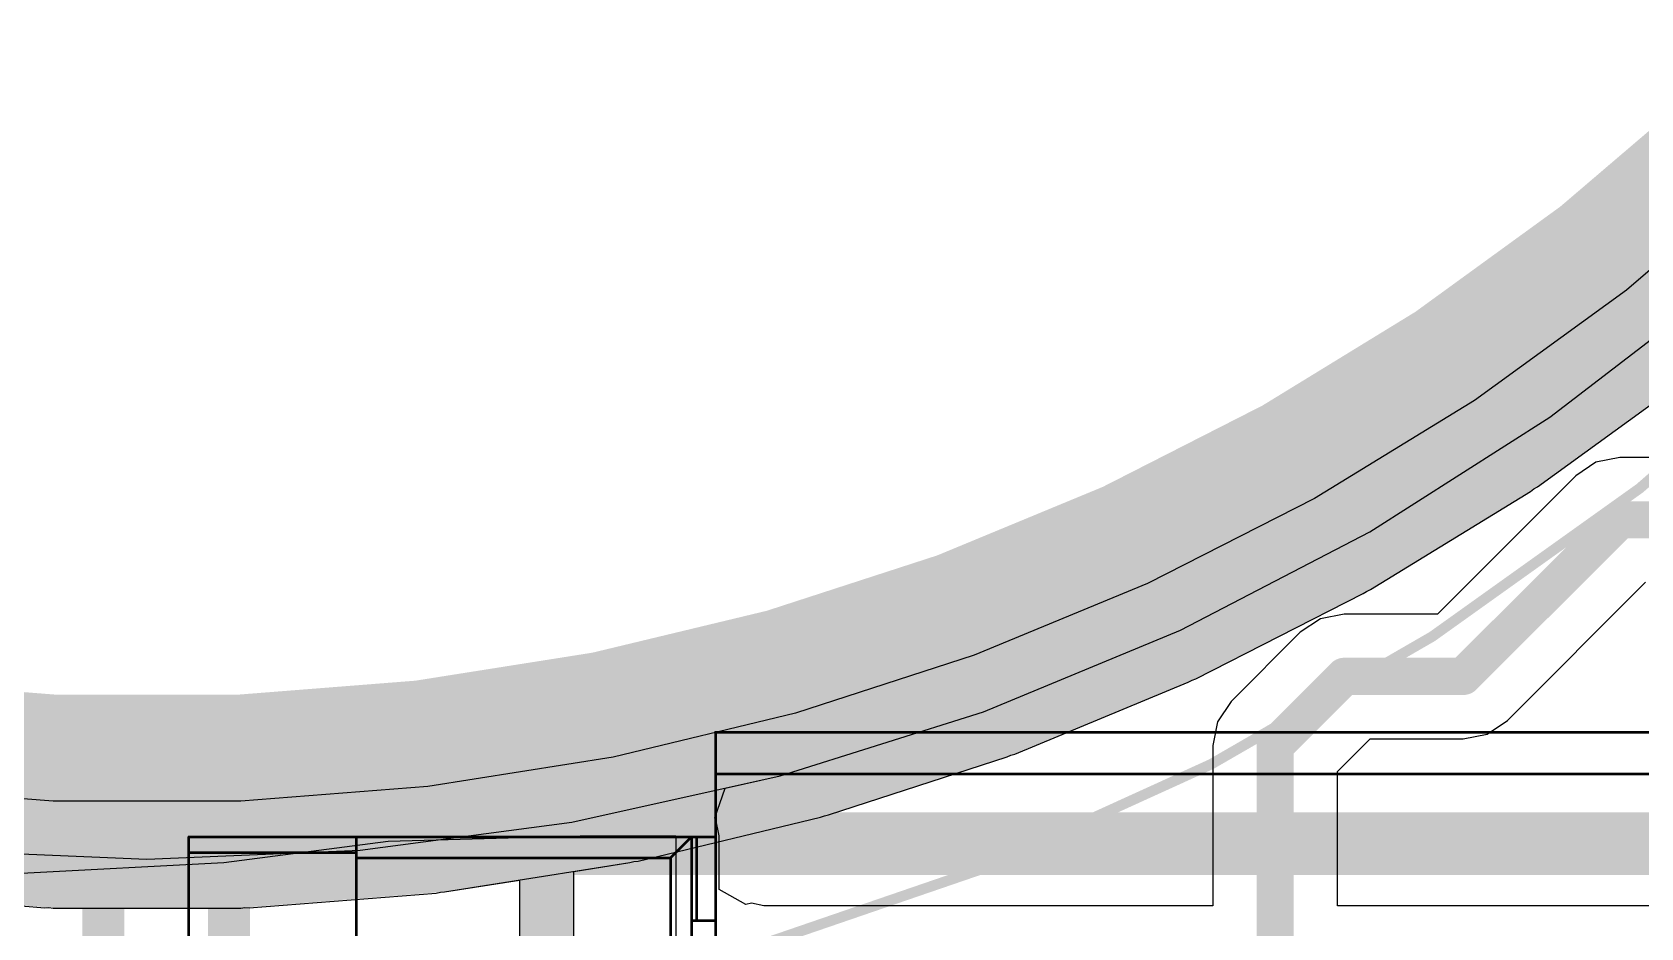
# Model space of a CAD drawing. Header units: millimetres. Extents: x 1.5 to 19.4, y 0 to 11.5.
# Drawn here: x 7.0604 to 7.3628, y 7.0627 to 7.2311 of the extents above; entities that cross this region are included whole.
import ezdxf

# ---------------------------------------------------------------- set-up
doc = ezdxf.new("R2010")
doc.units = ezdxf.units.MM
doc.header["$MEASUREMENT"] = 0
for name, color, linetype in [('BottomLayer', 5, 'Continuous'), ('BottomOverlay', 54, 'Continuous'), ('InternalPlane1', 76, 'Continuous'), ('InternalPlane2', 16, 'Continuous'), ('KeepOutLayer', 6, 'Continuous'), ('Mechanical10', 56, 'Continuous'), ('Mechanical12', 56, 'Continuous'), ('Mechanical15', 56, 'Continuous'), ('Mechanical2', 216, 'Continuous'), ('Mechanical4', 56, 'Continuous'), ('Mechanical5', 56, 'Continuous'), ('MultiLayer', 9, 'Continuous'), ('TopLayer', 1, 'Continuous')]:
    doc.layers.add(name, color=color, linetype=linetype)

# ---------------------------------------------------------------- blocks, each defined once
blk = doc.blocks.new('O_____XF2M_1215_1A_R100_B_1')
at = {"layer": 'BottomOverlay', "const_width": 0.00787}
for points in [[(0.18701, 0.03445), (0.18701, -0.11614)], [(0.18701, -0.11614), (-0.18701, -0.11614)]]:
    blk.add_lwpolyline(points, dxfattribs=at)
at = {"layer": 'BottomOverlay', "const_width": 0.00394}
blk.add_lwpolyline([(0.18504, -0.11614, 1), (0.18898, -0.11614, 1)], format="xyb", close=True, dxfattribs=at)
blk.add_lwpolyline([(0.18504, -0.11614, 1), (0.18898, -0.11614, 1)], format="xyb", close=True, dxfattribs=at)
at = {"layer": 'Mechanical10', "const_width": 0.00787}
for points in [[(0.21063, 0.12008), (0.21063, -0.12008)], [(0.21063, -0.12008), (-0.21063, -0.12008)]]:
    blk.add_lwpolyline(points, dxfattribs=at)
at = {"layer": 'Mechanical10', "const_width": 0.00394}
blk.add_lwpolyline([(0.20866, -0.12008, 1), (0.2126, -0.12008, 1)], format="xyb", close=True, dxfattribs=at)
blk.add_lwpolyline([(0.20866, -0.12008, 1), (0.2126, -0.12008, 1)], format="xyb", close=True, dxfattribs=at)
at = {"layer": 'Mechanical12', "const_width": 0.00591}
for points in [[(0.18701, 0.11614), (0.18701, -0.11614)], [(0.18701, -0.11614), (-0.18701, -0.11614)]]:
    blk.add_lwpolyline(points, dxfattribs=at)
at = {"layer": 'Mechanical12', "const_width": 0.00295}
blk.add_lwpolyline([(0.18553, -0.11614, 1), (0.18848, -0.11614, 1)], format="xyb", close=True, dxfattribs=at)
blk.add_lwpolyline([(0.18553, -0.11614, 1), (0.18848, -0.11614, 1)], format="xyb", close=True, dxfattribs=at)
at = {"layer": 'Mechanical15', "const_width": 0.00787}
for points in [[(0.21063, 0.12008), (0.21063, -0.12008)], [(0.21063, -0.12008), (-0.21063, -0.12008)]]:
    blk.add_lwpolyline(points, dxfattribs=at)
at = {"layer": 'Mechanical15', "const_width": 0.00394}
blk.add_lwpolyline([(0.20866, -0.12008, 1), (0.2126, -0.12008, 1)], format="xyb", close=True, dxfattribs=at)
blk.add_lwpolyline([(0.20866, -0.12008, 1), (0.2126, -0.12008, 1)], format="xyb", close=True, dxfattribs=at)

msp = doc.modelspace()

# ---------------------------------------------------------------- linework, layer by layer
at = {"layer": 'BottomLayer'}
for p, q in [((7.3457, 7.15873), (7.37752, 7.18315)), ((7.31187, 7.13718), (7.3457, 7.15873)), ((7.35436, 7.15024), (7.35056, 7.1477)), ((7.35885, 7.15113), (7.35436, 7.15024)), ((7.59477, 7.15113), (7.35885, 7.15113)), ((7.35056, 7.1477), (7.32456, 7.1217)), ((7.27629, 7.11866), (7.31187, 7.13718)), ((7.33771, 7.10169), (7.3637, 7.12768)), ((7.30706, 7.1217), (7.30257, 7.12081)), ((7.32456, 7.1217), (7.30706, 7.1217)), ((7.23924, 7.10331), (7.27629, 7.11866)), ((7.29876, 7.11827), (7.28576, 7.10527)), ((7.30257, 7.12081), (7.29876, 7.11827)), ((7.20099, 7.09125), (7.23924, 7.10331)), ((7.28576, 7.10527), (7.28322, 7.10146)), ((7.28322, 7.10146), (7.28233, 7.09698)), ((7.3339, 7.09914), (7.33771, 7.10169)), ((7.28233, 7.09698), (7.28233, 7.06686)), ((7.30578, 7.09212), (7.31191, 7.09825)), ((7.31191, 7.09825), (7.32942, 7.09825)), ((7.32942, 7.09825), (7.3339, 7.09914)), ((7.19068, 7.08896), (7.20099, 7.09125)), ((7.30578, 7.06686), (7.30578, 7.09212)), ((7.18874, 7.08341), (7.19068, 7.08896)), ((7.18895, 7.0831), (7.18874, 7.08341)), ((7.18957, 7.07998), (7.18895, 7.0831)), ((7.09642, 7.07498), (7.12735, 7.07898)), ((7.12735, 7.07898), (7.16342, 7.07998)), ((7.16342, 7.07998), (7.18142, 7.07998)), ((7.18142, 7.07998), (7.18142, 7.02698)), ((7.18957, 7.06991), (7.18957, 7.07998)), ((7.05842, 7.07298), (7.09642, 7.07498)), ((7.19457, 7.06711), (7.18957, 7.06991)), ((7.19563, 7.06732), (7.19457, 7.06711)), ((7.19794, 7.06686), (7.19563, 7.06732)), ((7.28233, 7.06686), (7.19794, 7.06686)), ((7.36722, 7.06686), (7.30578, 7.06686))]:
    msp.add_line(p, q, dxfattribs=at)
at = {"layer": 'BottomLayer', "const_width": 0.007}
for points in [[(7.32942, 7.10998), (7.35885, 7.13941)], [(7.35885, 7.13941), (7.60859, 7.13941)], [(7.29406, 7.09698), (7.30706, 7.10998)], [(7.30706, 7.10998), (7.32942, 7.10998)], [(7.29406, 7.05406), (7.29406, 7.09698)]]:
    msp.add_lwpolyline(points, dxfattribs=at)
at = {"layer": 'BottomLayer', "const_width": 0.0035}
for points in [[(7.3571, 7.13941, 1), (7.3606, 7.13941, 1)], [(7.3571, 7.13941, 1), (7.3606, 7.13941, 1)], [(7.30531, 7.10998, 1), (7.30881, 7.10998, 1)], [(7.30531, 7.10998, 1), (7.30881, 7.10998, 1)], [(7.32767, 7.10998, 1), (7.33117, 7.10998, 1)], [(7.32767, 7.10998, 1), (7.33117, 7.10998, 1)], [(7.29231, 7.09698, 1), (7.29581, 7.09698, 1)], [(7.29231, 7.09698, 1), (7.29581, 7.09698, 1)]]:
    msp.add_lwpolyline(points, format="xyb", close=True, dxfattribs=at)
at = {"layer": 'InternalPlane1'}
for p, q in [((7.34335, 7.14561), (7.37188, 7.16634)), ((7.34204, 7.14474), (7.34267, 7.14521)), ((7.34267, 7.14521), (7.34335, 7.14561)), ((7.31196, 7.12631), (7.34204, 7.14474)), ((7.27916, 7.10953), (7.31059, 7.12554)), ((7.31059, 7.12554), (7.31125, 7.12596)), ((7.31125, 7.12596), (7.31196, 7.12631)), ((7.24515, 7.09537), (7.27773, 7.10887)), ((7.27773, 7.10887), (7.27843, 7.10924)), ((7.27843, 7.10924), (7.27916, 7.10953)), ((7.21012, 7.08392), (7.24367, 7.09482)), ((7.24367, 7.09482), (7.24439, 7.09514)), ((7.24439, 7.09514), (7.24515, 7.09537)), ((7.17431, 7.07526), (7.20861, 7.0835)), ((7.20861, 7.0835), (7.20935, 7.08376)), ((7.20935, 7.08376), (7.21012, 7.08392)), ((7.13793, 7.06944), (7.17276, 7.07496)), ((7.17276, 7.07496), (7.17353, 7.07515)), ((7.17353, 7.07515), (7.17431, 7.07526)), ((7.02762, 7.06925), (7.06278, 7.06649)), ((7.06278, 7.06649), (7.06357, 7.0665)), ((7.06357, 7.0665), (7.06436, 7.06642)), ((7.09963, 7.06642), (7.10041, 7.0665)), ((7.10041, 7.0665), (7.1012, 7.06649)), ((7.1012, 7.06649), (7.13636, 7.06925)), ((7.13636, 7.06925), (7.13714, 7.06939)), ((7.13714, 7.06939), (7.13793, 7.06944)), ((7.06436, 7.06642), (7.09963, 7.06642))]:
    msp.add_line(p, q, dxfattribs=at)
at = {"layer": 'InternalPlane1', "const_width": 0.04}
for points in [[(7.36007, 7.1826), (7.38689, 7.20551)], [(7.33153, 7.16187), (7.36007, 7.1826)], [(7.30146, 7.14344), (7.33153, 7.16187)], [(7.27004, 7.12743), (7.30146, 7.14344)], [(7.23746, 7.11394), (7.27004, 7.12743)], [(7.20391, 7.10304), (7.23746, 7.11394)], [(7.16962, 7.0948), (7.20391, 7.10304)], [(7.13479, 7.08929), (7.16962, 7.0948)], [(7.0292, 7.08929), (7.06436, 7.08652)], [(7.09963, 7.08652), (7.13479, 7.08929)], [(7.06436, 7.08652), (7.09963, 7.08652)]]:
    msp.add_lwpolyline(points, dxfattribs=at)
at = {"layer": 'InternalPlane1', "const_width": 0.02}
for points in [[(7.35007, 7.1826, 1), (7.37007, 7.1826, 1)], [(7.35007, 7.1826, 1), (7.37007, 7.1826, 1)], [(7.32153, 7.16187, 1), (7.34153, 7.16187, 1)], [(7.32153, 7.16187, 1), (7.34153, 7.16187, 1)], [(7.29146, 7.14344, 1), (7.31146, 7.14344, 1)], [(7.29146, 7.14344, 1), (7.31146, 7.14344, 1)], [(7.26004, 7.12743, 1), (7.28004, 7.12743, 1)], [(7.26004, 7.12743, 1), (7.28004, 7.12743, 1)], [(7.22746, 7.11394, 1), (7.24746, 7.11394, 1)], [(7.22746, 7.11394, 1), (7.24746, 7.11394, 1)], [(7.19391, 7.10304, 1), (7.21391, 7.10304, 1)], [(7.19391, 7.10304, 1), (7.21391, 7.10304, 1)], [(7.15962, 7.0948, 1), (7.17962, 7.0948, 1)], [(7.15962, 7.0948, 1), (7.17962, 7.0948, 1)], [(7.12479, 7.08929, 1), (7.14479, 7.08929, 1)], [(7.12479, 7.08929, 1), (7.14479, 7.08929, 1)], [(7.05436, 7.08652, 1), (7.07436, 7.08652, 1)], [(7.05436, 7.08652, 1), (7.07436, 7.08652, 1)], [(7.08963, 7.08652, 1), (7.10963, 7.08652, 1)], [(7.08963, 7.08652, 1), (7.10963, 7.08652, 1)]]:
    msp.add_lwpolyline(points, format="xyb", close=True, dxfattribs=at)
at = {"layer": 'InternalPlane2'}
for p, q in [((7.34335, 7.14561), (7.37188, 7.16634)), ((7.34204, 7.14474), (7.34267, 7.14521)), ((7.34267, 7.14521), (7.34335, 7.14561)), ((7.31196, 7.12631), (7.34204, 7.14474)), ((7.27916, 7.10953), (7.31059, 7.12554)), ((7.31059, 7.12554), (7.31125, 7.12596)), ((7.31125, 7.12596), (7.31196, 7.12631)), ((7.24515, 7.09537), (7.27773, 7.10887)), ((7.27773, 7.10887), (7.27843, 7.10924)), ((7.27843, 7.10924), (7.27916, 7.10953)), ((7.21012, 7.08392), (7.24367, 7.09482)), ((7.24367, 7.09482), (7.24439, 7.09514)), ((7.24439, 7.09514), (7.24515, 7.09537)), ((7.17431, 7.07526), (7.20861, 7.0835)), ((7.20861, 7.0835), (7.20935, 7.08376)), ((7.20935, 7.08376), (7.21012, 7.08392)), ((7.16223, 7.07329), (7.17276, 7.07496)), ((7.16223, 7.01654), (7.16223, 7.07329)), ((7.17276, 7.07496), (7.17353, 7.07515)), ((7.17353, 7.07515), (7.17431, 7.07526)), ((7.13793, 7.06944), (7.15203, 7.07167)), ((7.15203, 7.07167), (7.15203, 7.01865)), ((7.02762, 7.06925), (7.06278, 7.06649)), ((7.06278, 7.06649), (7.06357, 7.0665)), ((7.06357, 7.0665), (7.06436, 7.06642)), ((7.09963, 7.06642), (7.10041, 7.0665)), ((7.10041, 7.0665), (7.1012, 7.06649)), ((7.1012, 7.06649), (7.13636, 7.06925)), ((7.13636, 7.06925), (7.13714, 7.06939)), ((7.13714, 7.06939), (7.13793, 7.06944)), ((7.06436, 7.06642), (7.09963, 7.06642))]:
    msp.add_line(p, q, dxfattribs=at)
for points, const_width in [([(7.36007, 7.1826), (7.38689, 7.20551)], 0.04), ([(7.33153, 7.16187), (7.36007, 7.1826)], 0.04), ([(7.30146, 7.14344), (7.33153, 7.16187)], 0.04), ([(7.27004, 7.12743), (7.30146, 7.14344)], 0.04), ([(7.23746, 7.11394), (7.27004, 7.12743)], 0.04), ([(7.20391, 7.10304), (7.23746, 7.11394)], 0.04), ([(7.16962, 7.0948), (7.20391, 7.10304)], 0.04), ([(7.13479, 7.08929), (7.16962, 7.0948)], 0.04), ([(7.0292, 7.08929), (7.06436, 7.08652)], 0.04), ([(7.09963, 7.08652), (7.13479, 7.08929)], 0.04), ([(7.06436, 7.08652), (7.09963, 7.08652)], 0.04), ([(7.00442, 7.09498), (7.15713, 7.09498)], 0.01), ([(7.15713, 7.01654), (7.15713, 7.09498)], 0.01)]:
    msp.add_lwpolyline(points, dxfattribs=dict(at, const_width=const_width))
for points, const_width in [([(7.35007, 7.1826, 1), (7.37007, 7.1826, 1)], 0.02), ([(7.35007, 7.1826, 1), (7.37007, 7.1826, 1)], 0.02), ([(7.32153, 7.16187, 1), (7.34153, 7.16187, 1)], 0.02), ([(7.32153, 7.16187, 1), (7.34153, 7.16187, 1)], 0.02), ([(7.29146, 7.14344, 1), (7.31146, 7.14344, 1)], 0.02), ([(7.29146, 7.14344, 1), (7.31146, 7.14344, 1)], 0.02), ([(7.26004, 7.12743, 1), (7.28004, 7.12743, 1)], 0.02), ([(7.26004, 7.12743, 1), (7.28004, 7.12743, 1)], 0.02), ([(7.22746, 7.11394, 1), (7.24746, 7.11394, 1)], 0.02), ([(7.22746, 7.11394, 1), (7.24746, 7.11394, 1)], 0.02), ([(7.19391, 7.10304, 1), (7.21391, 7.10304, 1)], 0.02), ([(7.19391, 7.10304, 1), (7.21391, 7.10304, 1)], 0.02), ([(7.15962, 7.0948, 1), (7.17962, 7.0948, 1)], 0.02), ([(7.15962, 7.0948, 1), (7.17962, 7.0948, 1)], 0.02), ([(7.12479, 7.08929, 1), (7.14479, 7.08929, 1)], 0.02), ([(7.12479, 7.08929, 1), (7.14479, 7.08929, 1)], 0.02), ([(7.05436, 7.08652, 1), (7.07436, 7.08652, 1)], 0.02), ([(7.05436, 7.08652, 1), (7.07436, 7.08652, 1)], 0.02), ([(7.08963, 7.08652, 1), (7.10963, 7.08652, 1)], 0.02), ([(7.08963, 7.08652, 1), (7.10963, 7.08652, 1)], 0.02), ([(7.15463, 7.09498, 1), (7.15963, 7.09498, 1)], 0.005), ([(7.15463, 7.09498, 1), (7.15963, 7.09498, 1)], 0.005)]:
    msp.add_lwpolyline(points, format="xyb", close=True, dxfattribs=dict(at, const_width=const_width))
at = {"layer": 'KeepOutLayer', "const_width": 0.005}
msp.add_lwpolyline([(7.53081, 7.53534, 1), (6.63317, 7.53534, 1)], format="xyb", close=True, dxfattribs=at)
at = {"layer": 'Mechanical2', "const_width": 0.00197}
msp.add_lwpolyline([(6.59162, 7.71659, -2.449692), (6.86376, 7.07634)], format="xyb", dxfattribs=at)
at = {"layer": 'Mechanical4', "const_width": 0.005}
msp.add_lwpolyline([(7.53081, 7.53534, 1), (6.63317, 7.53534, 1)], format="xyb", close=True, dxfattribs=at)
at = {"layer": 'Mechanical5', "const_width": 0.0005}
for points in [[(7.18888, 7.04927), (7.18888, 7.09947)], [(7.18888, 7.09947), (7.40817, 7.09947)], [(7.18888, 7.0916), (7.40817, 7.0916)], [(7.08986, 7.03648), (7.08986, 7.07979)], [(7.08986, 7.07979), (7.18888, 7.07979)], [(7.12136, 6.99435), (7.12136, 7.07979)], [(7.18041, 7.07585), (7.18435, 7.07979)], [(7.18435, 7.04927), (7.18435, 7.07979)], [(7.18534, 7.06404), (7.18534, 7.07979)], [(7.08986, 7.07683), (7.12136, 7.07683)], [(7.12136, 7.07585), (7.18041, 7.07585)], [(7.18041, 7.0542), (7.18041, 7.07585)], [(7.18435, 7.06404), (7.18888, 7.06404)]]:
    msp.add_lwpolyline(points, dxfattribs=at)
at = {"layer": 'Mechanical5', "const_width": 0.00025}
for points in [[(7.18875, 7.09947, 1), (7.189, 7.09947, 1)], [(7.18875, 7.09947, 1), (7.189, 7.09947, 1)], [(7.18875, 7.0916, 1), (7.189, 7.0916, 1)], [(7.08974, 7.07979, 1), (7.08999, 7.07979, 1)], [(7.08974, 7.07979, 1), (7.08999, 7.07979, 1)], [(7.12123, 7.07979, 1), (7.12148, 7.07979, 1)], [(7.18423, 7.07979, 1), (7.18448, 7.07979, 1)], [(7.18423, 7.07979, 1), (7.18448, 7.07979, 1)], [(7.18521, 7.07979, 1), (7.18546, 7.07979, 1)], [(7.18875, 7.07979, 1), (7.189, 7.07979, 1)], [(7.08974, 7.07683, 1), (7.08999, 7.07683, 1)], [(7.12123, 7.07683, 1), (7.12148, 7.07683, 1)], [(7.12123, 7.07585, 1), (7.12148, 7.07585, 1)], [(7.18029, 7.07585, 1), (7.18054, 7.07585, 1)], [(7.18029, 7.07585, 1), (7.18054, 7.07585, 1)], [(7.18029, 7.07585, 1), (7.18054, 7.07585, 1)], [(7.18423, 7.06404, 1), (7.18448, 7.06404, 1)], [(7.18521, 7.06404, 1), (7.18546, 7.06404, 1)], [(7.18875, 7.06404, 1), (7.189, 7.06404, 1)]]:
    msp.add_lwpolyline(points, format="xyb", close=True, dxfattribs=at)
at = {"layer": 'MultiLayer'}
for p, q in [((7.38689, 7.20551), (7.36007, 7.1826)), ((7.36007, 7.1826), (7.33153, 7.16187)), ((7.33153, 7.16187), (7.30146, 7.14344)), ((7.30146, 7.14344), (7.27004, 7.12743)), ((7.27004, 7.12743), (7.23746, 7.11394)), ((7.23746, 7.11394), (7.20391, 7.10304)), ((7.20391, 7.10304), (7.16962, 7.0948)), ((7.16962, 7.0948), (7.13479, 7.08929)), ((7.06436, 7.08652), (7.0292, 7.08929)), ((7.13479, 7.08929), (7.09963, 7.08652)), ((7.08199, 7.08652), (7.06436, 7.08652)), ((7.08199, 7.08652), (7.08199, 7.08652)), ((7.09963, 7.08652), (7.08199, 7.08652))]:
    msp.add_line(p, q, dxfattribs=at)
at = {"layer": 'TopLayer'}
for p, q in [((7.3457, 7.15873), (7.37752, 7.18315)), ((7.31187, 7.13718), (7.3457, 7.15873)), ((7.27629, 7.11866), (7.31187, 7.13718)), ((7.23924, 7.10331), (7.27629, 7.11866)), ((7.20099, 7.09125), (7.23924, 7.10331)), ((7.16183, 7.08257), (7.20099, 7.09125)), ((7.12206, 7.07733), (7.16183, 7.08257)), ((7.04192, 7.07733), (7.08199, 7.07558)), ((7.08199, 7.07558), (7.12206, 7.07733))]:
    msp.add_line(p, q, dxfattribs=at)

# ---------------------------------------------------------------- block references
at = {"rotation": 180}
msp.add_blockref('O_____XF2M_1215_1A_R100_B_1', (7.28442, 6.96043), dxfattribs=at)

doc.saveas('drawing.dxf')
